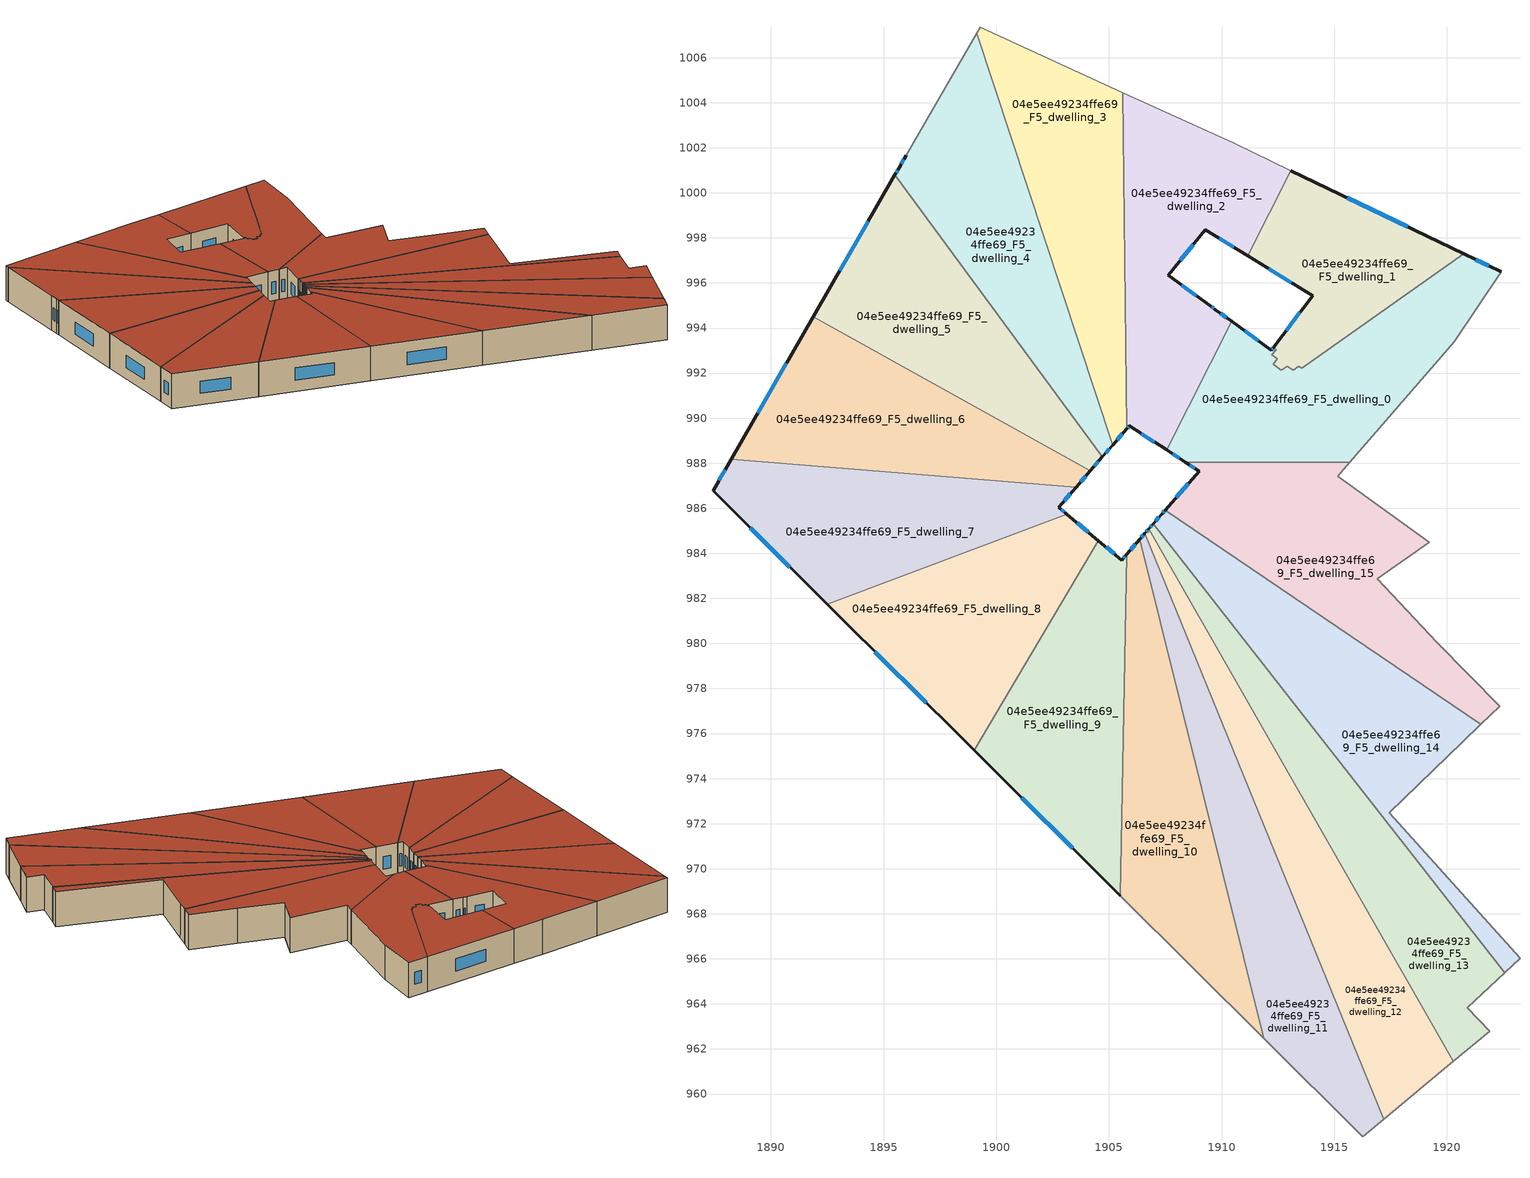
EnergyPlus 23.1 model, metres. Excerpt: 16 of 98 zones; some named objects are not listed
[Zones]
04e5ee49234ffe69_F5_dwelling_0
 floor to 04e5ee49234ffe69_F4_dwelling_0 (EU_floor_Construction): 1922.41,996.5 1920.34,993.38 1915.7,988.05 1908.4,988.05 1907.56,988.59 1910.46,994.29 1912.21,993.01 1912.3,993.13 1912.42,993.04 1912.24,992.8 1912.48,992.63 1912.3,992.39 1912.66,992.12 1912.92,992.31 1913.18,992.12 1913.44,992.3 1913.56,992.21 1920.75,997.3 z15
 wall outside (EU_wall_Construction): 1912.3,993.13 1912.21,993.01 1910.46,994.29 / 1922.41,996.5 1920.75,997.3 / 1907.56,988.59 1908.4,988.05 z15:18
 wall to 04e5ee49234ffe69_F5_dwelling_2 (EU_wall_Construction): 1910.46,994.29 1907.56,988.59 z15:18
 wall to 04e5ee49234ffe69_F5_dwelling_1 (EU_wall_Construction): 1920.75,997.3 1913.56,992.21 1913.44,992.3 1913.18,992.12 1912.92,992.31 1912.66,992.12 1912.3,992.39 1912.48,992.63 1912.24,992.8 1912.42,993.04 1912.3,993.13 z15:18
 wall adiabatic (EU_wall_Construction): 1915.7,988.05 1920.34,993.38 1922.41,996.5 z15:18
 wall to 04e5ee49234ffe69_F5_dwelling_15 (EU_wall_Construction): 1908.4,988.05 1915.7,988.05 z15:18
 window (EU_Window_Construction): 1911.64,993.43 1911.03,993.87 / 1912.27,993.09 1912.24,993.05 / 1921.87,996.76 1921.29,997.04 / 1907.83,988.41 1908.12,988.23 z15.98:17.02
 roof outside (EU_roof_Construction): 1920.34,993.38 1922.41,996.5 1920.75,997.3 1913.56,992.21 1913.44,992.3 1913.18,992.12 1912.92,992.31 1912.66,992.12 1912.3,992.39 1912.48,992.63 1912.24,992.8 1912.42,993.04 1912.3,993.13 1912.21,993.01 1910.46,994.29 1907.56,988.59 1908.4,988.05 1915.7,988.05 z18
04e5ee49234ffe69_F5_dwelling_1
 floor to 04e5ee49234ffe69_F4_dwelling_1 (EU_floor_Construction): 1920.75,997.3 1913.56,992.21 1913.44,992.3 1913.18,992.12 1912.92,992.31 1912.66,992.12 1912.3,992.39 1912.48,992.63 1912.24,992.8 1912.42,993.04 1912.3,993.13 1914.04,995.44 1911.16,997.21 1913.08,1000.99 z15
 wall outside (EU_wall_Construction): 1911.16,997.21 1914.04,995.44 1912.3,993.13 / 1920.75,997.3 1913.08,1000.99 z15:18
 wall to 04e5ee49234ffe69_F5_dwelling_2 (EU_wall_Construction): 1913.08,1000.99 1911.16,997.21 z15:18
 window (EU_Window_Construction): 1913.47,994.69 1912.87,993.88 / 1912.1,996.63 1913.1,996.02 / 1918.26,998.5 1915.57,999.79 z15.98:17.02
 roof outside (EU_roof_Construction): 1920.75,997.3 1913.08,1000.99 1911.16,997.21 1914.04,995.44 1912.3,993.13 1912.42,993.04 1912.24,992.8 1912.48,992.63 1912.3,992.39 1912.66,992.12 1912.92,992.31 1913.18,992.12 1913.44,992.3 1913.56,992.21 z18
04e5ee49234ffe69_F5_dwelling_10
 floor to 04e5ee49234ffe69_F4_dwelling_10 (EU_floor_Construction): 1906.37,984.62 1911.87,962.47 1905.51,968.8 1905.79,983.95 z15
 wall outside (EU_wall_Construction): 1906.37,984.62 1905.79,983.95 z15:18
 wall to 04e5ee49234ffe69_F5_dwelling_11 (EU_wall_Construction): 1911.87,962.47 1906.37,984.62 z15:18
 wall adiabatic (EU_wall_Construction): 1905.51,968.8 1911.87,962.47 z15:18
 wall to 04e5ee49234ffe69_F5_dwelling_9 (EU_wall_Construction): 1905.79,983.95 1905.51,968.8 z15:18
 window (EU_Window_Construction): 1906.18,984.4 1905.97,984.17 z15.98:17.02
 roof outside (EU_roof_Construction): 1911.87,962.47 1906.37,984.62 1905.79,983.95 1905.51,968.8 z18
04e5ee49234ffe69_F5_dwelling_11
 floor to 04e5ee49234ffe69_F4_dwelling_11 (EU_floor_Construction): 1906.6,984.88 1917.2,958.88 1916.26,958.1 1911.87,962.47 1906.37,984.62 z15
 wall outside (EU_wall_Construction): 1906.6,984.88 1906.37,984.62 z15:18
 wall to 04e5ee49234ffe69_F5_dwelling_12 (EU_wall_Construction): 1917.2,958.88 1906.6,984.88 z15:18
 wall adiabatic (EU_wall_Construction): 1911.87,962.47 1916.26,958.1 1917.2,958.88 z15:18
 window (EU_Window_Construction): 1906.52,984.8 1906.44,984.7 z15.98:17.02
 roof outside (EU_roof_Construction): 1917.2,958.88 1906.6,984.88 1906.37,984.62 1911.87,962.47 1916.26,958.1 z18
04e5ee49234ffe69_F5_dwelling_12
 floor to 04e5ee49234ffe69_F4_dwelling_12 (EU_floor_Construction): 1906.78,985.09 1920.29,961.44 1917.2,958.88 1906.6,984.88 z15
 wall outside (EU_wall_Construction): 1906.78,985.09 1906.6,984.88 z15:18
 wall to 04e5ee49234ffe69_F5_dwelling_13 (EU_wall_Construction): 1920.29,961.44 1906.78,985.09 z15:18
 wall adiabatic (EU_wall_Construction): 1917.2,958.88 1920.29,961.44 z15:18
 window (EU_Window_Construction): 1906.72,985.03 1906.66,984.95 z15.98:17.02
 roof outside (EU_roof_Construction): 1920.29,961.44 1906.78,985.09 1906.6,984.88 1917.2,958.88 z18
04e5ee49234ffe69_F5_dwelling_13
 floor to 04e5ee49234ffe69_F4_dwelling_13 (EU_floor_Construction): 1906.97,985.31 1922.58,965.39 1920.91,963.82 1921.9,962.78 1920.29,961.44 1906.78,985.09 z15
 wall outside (EU_wall_Construction): 1906.97,985.31 1906.78,985.09 z15:18
 wall adiabatic (EU_wall_Construction): 1920.29,961.44 1921.9,962.78 1920.91,963.82 1922.58,965.39 z15:18
 wall to 04e5ee49234ffe69_F5_dwelling_14 (EU_wall_Construction): 1922.58,965.39 1906.97,985.31 z15:18
 window (EU_Window_Construction): 1906.91,985.24 1906.84,985.16 z15.98:17.02
 roof outside (EU_roof_Construction): 1921.9,962.78 1920.91,963.82 1922.58,965.39 1906.97,985.31 1906.78,985.09 1920.29,961.44 z18
04e5ee49234ffe69_F5_dwelling_14
 floor to 04e5ee49234ffe69_F4_dwelling_14 (EU_floor_Construction): 1921.51,976.41 1920.7,975.64 1917.44,972.48 1923.25,966.02 1922.58,965.39 1906.97,985.31 1907.34,985.73 1907.5,985.92 z15
 wall outside (EU_wall_Construction): 1907.5,985.92 1907.34,985.73 1906.97,985.31 z15:18
 wall adiabatic (EU_wall_Construction): 1922.58,965.39 1923.25,966.02 1917.44,972.48 1920.7,975.64 1921.51,976.41 z15:18
 wall to 04e5ee49234ffe69_F5_dwelling_15 (EU_wall_Construction): 1921.51,976.41 1907.5,985.92 z15:18
 window (EU_Window_Construction): 1907.22,985.59 1907.09,985.44 / 1907.45,985.86 1907.39,985.79 z15.98:17.02
 roof outside (EU_roof_Construction): 1923.25,966.02 1917.44,972.48 1920.7,975.64 1921.51,976.41 1907.5,985.92 1907.34,985.73 1906.97,985.31 1922.58,965.39 z18
04e5ee49234ffe69_F5_dwelling_15
 floor to 04e5ee49234ffe69_F4_dwelling_15 (EU_floor_Construction): 1919.22,984.48 1916.91,982.86 1919.58,980.02 1922.35,977.21 1921.51,976.41 1907.5,985.92 1909.01,987.65 1908.4,988.05 1915.7,988.05 1915.15,987.41 z15
 wall outside (EU_wall_Construction): 1908.4,988.05 1909.01,987.65 1907.5,985.92 z15:18
 wall adiabatic (EU_wall_Construction): 1921.51,976.41 1922.35,977.21 1919.58,980.02 1916.91,982.86 1919.22,984.48 1915.15,987.41 1915.7,988.05 z15:18
 window (EU_Window_Construction): 1908.6,987.92 1908.81,987.78 / 1908.52,987.09 1907.99,986.48 z15.98:17.02
 roof outside (EU_roof_Construction): 1922.35,977.21 1919.58,980.02 1916.91,982.86 1919.22,984.48 1915.15,987.41 1915.7,988.05 1908.4,988.05 1909.01,987.65 1907.5,985.92 1921.51,976.41 z18
04e5ee49234ffe69_F5_dwelling_2
 floor to 04e5ee49234ffe69_F4_dwelling_2 (EU_floor_Construction): 1910.57,1002.19 1913.08,1000.99 1911.16,997.21 1909.28,998.36 1907.64,996.34 1909.49,994.99 1909.73,994.82 1910.46,994.29 1907.56,988.59 1905.91,989.66 1905.8,989.54 1905.63,1004.45 z15
 wall outside (EU_wall_Construction): 1905.8,989.54 1905.91,989.66 1907.56,988.59 / 1910.46,994.29 1909.73,994.82 1909.49,994.99 1907.64,996.34 1909.28,998.36 1911.16,997.21 z15:18
 wall to 04e5ee49234ffe69_F5_dwelling_3 (EU_wall_Construction): 1905.63,1004.45 1905.8,989.54 z15:18
 wall adiabatic (EU_wall_Construction): 1913.08,1000.99 1910.57,1002.19 1905.63,1004.45 z15:18
 window (EU_Window_Construction): 1905.84,989.58 1905.88,989.62 / 1909.89,997.99 1910.55,997.58 / 1908.17,997 1908.75,997.7 / 1908.89,995.43 1908.24,995.9 / 1909.65,994.88 1909.57,994.94 / 1910.22,994.46 1909.97,994.65 / 1906.45,989.31 1907.02,988.94 z15.98:17.02
 roof outside (EU_roof_Construction): 1907.56,988.59 1910.46,994.29 1909.73,994.82 1909.49,994.99 1907.64,996.34 1909.28,998.36 1911.16,997.21 1913.08,1000.99 1910.57,1002.19 1905.63,1004.45 1905.8,989.54 1905.91,989.66 z18
04e5ee49234ffe69_F5_dwelling_3
 floor to 04e5ee49234ffe69_F4_dwelling_3 (EU_floor_Construction): 1905.63,1004.45 1905.8,989.54 1905.16,988.8 1899.14,1007.08 1899.29,1007.35 z15
 wall outside (EU_wall_Construction): 1905.16,988.8 1905.8,989.54 z15:18
 wall to 04e5ee49234ffe69_F5_dwelling_4 (EU_wall_Construction): 1899.14,1007.08 1905.16,988.8 z15:18
 wall adiabatic (EU_wall_Construction): 1905.63,1004.45 1899.29,1007.35 1899.14,1007.08 z15:18
 window (EU_Window_Construction): 1905.37,989.04 1905.6,989.3 z15.98:17.02
 roof outside (EU_roof_Construction): 1905.16,988.8 1905.8,989.54 1905.63,1004.45 1899.29,1007.35 1899.14,1007.08 z18
04e5ee49234ffe69_F5_dwelling_4
 floor to 04e5ee49234ffe69_F4_dwelling_4 (EU_floor_Construction): 1899.14,1007.08 1905.16,988.8 1904.71,988.28 1895.51,1000.79 1896.01,1001.67 z15
 wall outside (EU_wall_Construction): 1904.71,988.28 1905.16,988.8 / 1896.01,1001.67 1895.69,1001.11 1895.51,1000.79 z15:18
 wall to 04e5ee49234ffe69_F5_dwelling_5 (EU_wall_Construction): 1895.51,1000.79 1904.71,988.28 z15:18
 wall adiabatic (EU_wall_Construction): 1899.14,1007.08 1896.01,1001.67 z15:18
 window (EU_Window_Construction): 1904.86,988.45 1905.02,988.63 / 1895.63,1001.01 1895.57,1000.9 / 1895.91,1001.49 1895.79,1001.29 z15.98:17.02
 roof outside (EU_roof_Construction): 1904.71,988.28 1905.16,988.8 1899.14,1007.08 1896.01,1001.67 1895.51,1000.79 z18
04e5ee49234ffe69_F5_dwelling_5
 floor to 04e5ee49234ffe69_F4_dwelling_5 (EU_floor_Construction): 1895.51,1000.79 1904.71,988.28 1904.18,987.67 1891.87,994.49 z15
 wall outside (EU_wall_Construction): 1904.18,987.67 1904.71,988.28 / 1895.51,1000.79 1891.87,994.49 z15:18
 wall to 04e5ee49234ffe69_F5_dwelling_6 (EU_wall_Construction): 1891.87,994.49 1904.18,987.67 z15:18
 window (EU_Window_Construction): 1904.35,987.87 1904.54,988.08 / 1894.33,998.74 1893.05,996.54 z15.98:17.02
 roof outside (EU_roof_Construction): 1904.18,987.67 1904.71,988.28 1895.51,1000.79 1891.87,994.49 z18
04e5ee49234ffe69_F5_dwelling_6
 floor to 04e5ee49234ffe69_F4_dwelling_6 (EU_floor_Construction): 1904.18,987.67 1903.54,986.93 1888.23,988.17 1891.87,994.49 z15
 wall outside (EU_wall_Construction): 1903.54,986.93 1904.18,987.67 / 1891.87,994.49 1888.23,988.17 z15:18
 wall to 04e5ee49234ffe69_F5_dwelling_7 (EU_wall_Construction): 1888.23,988.17 1903.54,986.93 z15:18
 window (EU_Window_Construction): 1903.75,987.17 1903.97,987.43 / 1890.69,992.43 1889.41,990.22 z15.98:17.02
 roof outside (EU_roof_Construction): 1903.54,986.93 1904.18,987.67 1891.87,994.49 1888.23,988.17 z18
04e5ee49234ffe69_F5_dwelling_7
 floor to 04e5ee49234ffe69_F4_dwelling_7 (EU_floor_Construction): 1903.54,986.93 1902.77,986.04 1903.14,985.74 1892.49,981.75 1887.43,986.78 1888.23,988.17 z15
 wall outside (EU_wall_Construction): 1903.14,985.74 1902.77,986.04 1903.54,986.93 / 1888.23,988.17 1887.43,986.78 1892.49,981.75 z15:18
 wall to 04e5ee49234ffe69_F5_dwelling_8 (EU_wall_Construction): 1892.49,981.75 1903.14,985.74 z15:18
 window (EU_Window_Construction): 1903.02,986.33 1903.29,986.64 / 1903.02,985.84 1902.89,985.94 / 1889.08,985.14 1890.85,983.38 / 1887.97,987.72 1887.69,987.23 z15.98:17.02
 roof outside (EU_roof_Construction): 1903.14,985.74 1902.77,986.04 1903.54,986.93 1888.23,988.17 1887.43,986.78 1892.49,981.75 z18
04e5ee49234ffe69_F5_dwelling_8
 floor to 04e5ee49234ffe69_F4_dwelling_8 (EU_floor_Construction): 1904.54,984.56 1899.02,975.26 1892.49,981.75 1903.14,985.74 z15
 wall outside (EU_wall_Construction): 1904.54,984.56 1903.14,985.74 / 1892.49,981.75 1899.02,975.26 z15:18
 wall to 04e5ee49234ffe69_F5_dwelling_9 (EU_wall_Construction): 1899.02,975.26 1904.54,984.56 z15:18
 window (EU_Window_Construction): 1904.08,984.94 1903.59,985.35 / 1894.61,979.64 1896.89,977.37 z15.98:17.02
 roof outside (EU_roof_Construction): 1899.02,975.26 1904.54,984.56 1903.14,985.74 1892.49,981.75 z18
04e5ee49234ffe69_F5_dwelling_9
 floor to 04e5ee49234ffe69_F4_dwelling_9 (EU_floor_Construction): 1905.79,983.95 1905.51,968.8 1899.02,975.26 1904.54,984.56 1905.57,983.7 z15
 wall outside (EU_wall_Construction): 1905.79,983.95 1905.57,983.7 1904.54,984.56 / 1899.02,975.26 1905.51,968.8 z15:18
 window (EU_Window_Construction): 1905.23,983.98 1904.87,984.28 / 1905.72,983.87 1905.64,983.78 / 1901.13,973.16 1903.4,970.9 z15.98:17.02
 roof outside (EU_roof_Construction): 1905.51,968.8 1905.79,983.95 1905.57,983.7 1904.54,984.56 1899.02,975.26 z18
[Building]
EU S2 Campaign: North Axis=0; Terrain=City; Solar Distribution=FullExterior
[Site:Location]
Bologna: Latitude=44.5; Longitude=11.25; Time Zone=1; Elevation=37
[SizingPeriod:WeatherFileDays]
AnnualSizingPeriod: Begin Month=1; Begin Day of Month=1; End Month=12; End Day of Month=31; Day of Week for Start Day=Monday; Use Weather File Daylight Saving Period=No; Use Weather File Rain and Snow Indicators=No
[MATERIAL]
EU_InternalMass_Material: Roughness=MediumRough; Thickness=0.1; Conductivity=1; Density=1800; Specific Heat=900; Thermal Absorptance=0.9; Solar Absorptance=0.7; Visible Absorptance=0.7
[MATERIAL:NOMASS] Roughness=MediumRough; Thermal Absorptance=0.9; Solar Absorptance=0.7; Visible Absorptance=0.7
Name | Thermal Resistance
EU_wall_NoMass | 0.905828
EU_roof_NoMass | 0.37593
EU_floor_NoMass | 0.67114
[WINDOWMATERIAL:SIMPLEGLAZINGSYSTEM]
EU_Window_SimpleGlazing: UFactor=4.52486; Solar Heat Gain Coefficient=0.85; Visible Transmittance=0.85
[CONSTRUCTION]
EU_wall_Construction: EU_wall_NoMass
EU_roof_Construction: EU_roof_NoMass
EU_floor_Construction: EU_floor_NoMass
EU_Window_Construction: EU_Window_SimpleGlazing
EU_InternalMass_Construction: EU_InternalMass_Material
[ZONE] Type=1; Multiplier=1; Ceiling Height=autocalculate; Floor Area=autocalculate; Part of Total Floor Area=Yes
Name | Volume
04e5ee49234ffe69_F5_dwelling_0 | 184.293
04e5ee49234ffe69_F5_dwelling_1 | 119.454
04e5ee49234ffe69_F5_dwelling_10 | 171.989
04e5ee49234ffe69_F5_dwelling_11 | 171.993
04e5ee49234ffe69_F5_dwelling_12 | 172.049
04e5ee49234ffe69_F5_dwelling_13 | 171.94
04e5ee49234ffe69_F5_dwelling_14 | 184.734
04e5ee49234ffe69_F5_dwelling_15 | 186.137
04e5ee49234ffe69_F5_dwelling_2 | 185.447
04e5ee49234ffe69_F5_dwelling_3 | 172.025
04e5ee49234ffe69_F5_dwelling_4 | 172.03
04e5ee49234ffe69_F5_dwelling_5 | 171.978
04e5ee49234ffe69_F5_dwelling_6 | 172.019
04e5ee49234ffe69_F5_dwelling_7 | 172.017
04e5ee49234ffe69_F5_dwelling_8 | 171.984
04e5ee49234ffe69_F5_dwelling_9 | 172.028
[INTERNALMASS] Construction=EU_InternalMass_Construction
Name | Zone or ZoneList | Surface Area
04e5ee49234ffe69_F5_dwelling_0_EU_InternalMass | 04e5ee49234ffe69_F5_dwelling_0 | 61.4302
04e5ee49234ffe69_F5_dwelling_1_EU_InternalMass | 04e5ee49234ffe69_F5_dwelling_1 | 39.817
04e5ee49234ffe69_F5_dwelling_2_EU_InternalMass | 04e5ee49234ffe69_F5_dwelling_2 | 61.8236
04e5ee49234ffe69_F5_dwelling_3_EU_InternalMass | 04e5ee49234ffe69_F5_dwelling_3 | 57.3421
04e5ee49234ffe69_F5_dwelling_4_EU_InternalMass | 04e5ee49234ffe69_F5_dwelling_4 | 57.3426
04e5ee49234ffe69_F5_dwelling_5_EU_InternalMass | 04e5ee49234ffe69_F5_dwelling_5 | 57.3261
04e5ee49234ffe69_F5_dwelling_6_EU_InternalMass | 04e5ee49234ffe69_F5_dwelling_6 | 57.3393
04e5ee49234ffe69_F5_dwelling_7_EU_InternalMass | 04e5ee49234ffe69_F5_dwelling_7 | 57.3388
04e5ee49234ffe69_F5_dwelling_8_EU_InternalMass | 04e5ee49234ffe69_F5_dwelling_8 | 57.3284
04e5ee49234ffe69_F5_dwelling_9_EU_InternalMass | 04e5ee49234ffe69_F5_dwelling_9 | 57.3436
04e5ee49234ffe69_F5_dwelling_10_EU_InternalMass | 04e5ee49234ffe69_F5_dwelling_10 | 57.3295
04e5ee49234ffe69_F5_dwelling_11_EU_InternalMass | 04e5ee49234ffe69_F5_dwelling_11 | 57.3306
04e5ee49234ffe69_F5_dwelling_12_EU_InternalMass | 04e5ee49234ffe69_F5_dwelling_12 | 57.3498
04e5ee49234ffe69_F5_dwelling_13_EU_InternalMass | 04e5ee49234ffe69_F5_dwelling_13 | 57.3151
04e5ee49234ffe69_F5_dwelling_14_EU_InternalMass | 04e5ee49234ffe69_F5_dwelling_14 | 61.583
04e5ee49234ffe69_F5_dwelling_15_EU_InternalMass | 04e5ee49234ffe69_F5_dwelling_15 | 62.0438
[OTHEREQUIPMENT] Fuel Type=Electricity; Design Level Calculation Method=Watts/Area; Power per Zone Floor Area=1; Fraction Latent=0; Fraction Radiant=0; Fraction Lost=0; Carbon Dioxide Generation Rate=0; EndUse Subcategory=EU_Step8_InternalGains
Name | Zone or ZoneList or Space or SpaceList | Schedule
EU_Step8_InternalGain_04e5ee49234ffe69_F5_dwelling_0_f000 | 04e5ee49234ffe69_F5_dwelling_0 | EU_Step8_GainSchedule_04e5ee49234ffe69_F5_dwelling_0_f000
EU_Step8_InternalGain_04e5ee49234ffe69_F5_dwelling_1_f000 | 04e5ee49234ffe69_F5_dwelling_1 | EU_Step8_GainSchedule_04e5ee49234ffe69_F5_dwelling_1_f000
EU_Step8_InternalGain_04e5ee49234ffe69_F5_dwelling_2_f000 | 04e5ee49234ffe69_F5_dwelling_2 | EU_Step8_GainSchedule_04e5ee49234ffe69_F5_dwelling_2_f000
EU_Step8_InternalGain_04e5ee49234ffe69_F5_dwelling_3_f000 | 04e5ee49234ffe69_F5_dwelling_3 | EU_Step8_GainSchedule_04e5ee49234ffe69_F5_dwelling_3_f000
EU_Step8_InternalGain_04e5ee49234ffe69_F5_dwelling_4_f000 | 04e5ee49234ffe69_F5_dwelling_4 | EU_Step8_GainSchedule_04e5ee49234ffe69_F5_dwelling_4_f000
EU_Step8_InternalGain_04e5ee49234ffe69_F5_dwelling_5_f000 | 04e5ee49234ffe69_F5_dwelling_5 | EU_Step8_GainSchedule_04e5ee49234ffe69_F5_dwelling_5_f000
EU_Step8_InternalGain_04e5ee49234ffe69_F5_dwelling_6_f000 | 04e5ee49234ffe69_F5_dwelling_6 | EU_Step8_GainSchedule_04e5ee49234ffe69_F5_dwelling_6_f000
EU_Step8_InternalGain_04e5ee49234ffe69_F5_dwelling_7_f000 | 04e5ee49234ffe69_F5_dwelling_7 | EU_Step8_GainSchedule_04e5ee49234ffe69_F5_dwelling_7_f000
EU_Step8_InternalGain_04e5ee49234ffe69_F5_dwelling_8_f000 | 04e5ee49234ffe69_F5_dwelling_8 | EU_Step8_GainSchedule_04e5ee49234ffe69_F5_dwelling_8_f000
EU_Step8_InternalGain_04e5ee49234ffe69_F5_dwelling_9_f000 | 04e5ee49234ffe69_F5_dwelling_9 | EU_Step8_GainSchedule_04e5ee49234ffe69_F5_dwelling_9_f000
EU_Step8_InternalGain_04e5ee49234ffe69_F5_dwelling_10_f000 | 04e5ee49234ffe69_F5_dwelling_10 | EU_Step8_GainSchedule_04e5ee49234ffe69_F5_dwelling_10_f000
EU_Step8_InternalGain_04e5ee49234ffe69_F5_dwelling_11_f000 | 04e5ee49234ffe69_F5_dwelling_11 | EU_Step8_GainSchedule_04e5ee49234ffe69_F5_dwelling_11_f000
EU_Step8_InternalGain_04e5ee49234ffe69_F5_dwelling_12_f000 | 04e5ee49234ffe69_F5_dwelling_12 | EU_Step8_GainSchedule_04e5ee49234ffe69_F5_dwelling_12_f000
EU_Step8_InternalGain_04e5ee49234ffe69_F5_dwelling_13_f000 | 04e5ee49234ffe69_F5_dwelling_13 | EU_Step8_GainSchedule_04e5ee49234ffe69_F5_dwelling_13_f000
EU_Step8_InternalGain_04e5ee49234ffe69_F5_dwelling_14_f000 | 04e5ee49234ffe69_F5_dwelling_14 | EU_Step8_GainSchedule_04e5ee49234ffe69_F5_dwelling_14_f000
EU_Step8_InternalGain_04e5ee49234ffe69_F5_dwelling_15_f000 | 04e5ee49234ffe69_F5_dwelling_15 | EU_Step8_GainSchedule_04e5ee49234ffe69_F5_dwelling_15_f000
[ZONEVENTILATION:DESIGNFLOWRATE] Schedule=EU_AlwaysOn; Design Flow Rate Calculation Method=AirChanges/Hour; Air Changes per Hour=0.73129; Ventilation Type=Natural; Fan Pressure Rise=0; Fan Total Efficiency=1; Constant Term Coefficient=1; Temperature Term Coefficient=0; Velocity Term Coefficient=0; Velocity Squared Term Coefficient=0; Minimum Indoor Temperature=-100; Maximum Indoor Temperature=100; Delta Temperature=-100; Minimum Outdoor Temperature=-100; Maximum Outdoor Temperature=100; Maximum Wind Speed=40
Name | Zone or ZoneList or Space or SpaceList
EU_ConstantAir_04e5ee49234ffe69_F5_dwelling_0 | 04e5ee49234ffe69_F5_dwelling_0
EU_ConstantAir_04e5ee49234ffe69_F5_dwelling_1 | 04e5ee49234ffe69_F5_dwelling_1
EU_ConstantAir_04e5ee49234ffe69_F5_dwelling_2 | 04e5ee49234ffe69_F5_dwelling_2
EU_ConstantAir_04e5ee49234ffe69_F5_dwelling_3 | 04e5ee49234ffe69_F5_dwelling_3
EU_ConstantAir_04e5ee49234ffe69_F5_dwelling_4 | 04e5ee49234ffe69_F5_dwelling_4
EU_ConstantAir_04e5ee49234ffe69_F5_dwelling_5 | 04e5ee49234ffe69_F5_dwelling_5
EU_ConstantAir_04e5ee49234ffe69_F5_dwelling_6 | 04e5ee49234ffe69_F5_dwelling_6
EU_ConstantAir_04e5ee49234ffe69_F5_dwelling_7 | 04e5ee49234ffe69_F5_dwelling_7
EU_ConstantAir_04e5ee49234ffe69_F5_dwelling_8 | 04e5ee49234ffe69_F5_dwelling_8
EU_ConstantAir_04e5ee49234ffe69_F5_dwelling_9 | 04e5ee49234ffe69_F5_dwelling_9
EU_ConstantAir_04e5ee49234ffe69_F5_dwelling_10 | 04e5ee49234ffe69_F5_dwelling_10
EU_ConstantAir_04e5ee49234ffe69_F5_dwelling_11 | 04e5ee49234ffe69_F5_dwelling_11
EU_ConstantAir_04e5ee49234ffe69_F5_dwelling_12 | 04e5ee49234ffe69_F5_dwelling_12
EU_ConstantAir_04e5ee49234ffe69_F5_dwelling_13 | 04e5ee49234ffe69_F5_dwelling_13
EU_ConstantAir_04e5ee49234ffe69_F5_dwelling_14 | 04e5ee49234ffe69_F5_dwelling_14
EU_ConstantAir_04e5ee49234ffe69_F5_dwelling_15 | 04e5ee49234ffe69_F5_dwelling_15
[HVACTEMPLATE:ZONE:IDEALLOADSAIRSYSTEM] System Availability Schedule=EU_AlwaysOn; Maximum Heating Supply Air Temperature=50; Minimum Cooling Supply Air Temperature=13; Maximum Heating Supply Air Humidity Ratio=0.0156; Minimum Cooling Supply Air Humidity Ratio=0.0077; Heating Limit=NoLimit; Cooling Limit=NoLimit; Heating Availability Schedule=EU_AlwaysOn; Cooling Availability Schedule=EU_CoolingOff; Dehumidification Control Type=ConstantSensibleHeatRatio; Cooling Sensible Heat Ratio=0.7; Dehumidification Setpoint=60; Humidification Control Type=None; Humidification Setpoint=30; Outdoor Air Method=None; Outdoor Air Flow Rate per Person=0.00944; Outdoor Air Flow Rate per Zone Floor Area=0; Outdoor Air Flow Rate per Zone=0; Demand Controlled Ventilation Type=None; Outdoor Air Economizer Type=NoEconomizer; Heat Recovery Type=None; Sensible Heat Recovery Effectiveness=0.7; Latent Heat Recovery Effectiveness=0.65
Name | Template Thermostat
04e5ee49234ffe69_F5_dwelling_0 | EU_HeatOnly_04e5ee49234ffe69_F5_dwelling_0
04e5ee49234ffe69_F5_dwelling_1 | EU_HeatOnly_04e5ee49234ffe69_F5_dwelling_1
04e5ee49234ffe69_F5_dwelling_2 | EU_HeatOnly_04e5ee49234ffe69_F5_dwelling_2
04e5ee49234ffe69_F5_dwelling_3 | EU_HeatOnly_04e5ee49234ffe69_F5_dwelling_3
04e5ee49234ffe69_F5_dwelling_4 | EU_HeatOnly_04e5ee49234ffe69_F5_dwelling_4
04e5ee49234ffe69_F5_dwelling_5 | EU_HeatOnly_04e5ee49234ffe69_F5_dwelling_5
04e5ee49234ffe69_F5_dwelling_6 | EU_HeatOnly_04e5ee49234ffe69_F5_dwelling_6
04e5ee49234ffe69_F5_dwelling_7 | EU_HeatOnly_04e5ee49234ffe69_F5_dwelling_7
04e5ee49234ffe69_F5_dwelling_8 | EU_HeatOnly_04e5ee49234ffe69_F5_dwelling_8
04e5ee49234ffe69_F5_dwelling_9 | EU_HeatOnly_04e5ee49234ffe69_F5_dwelling_9
04e5ee49234ffe69_F5_dwelling_10 | EU_HeatOnly_04e5ee49234ffe69_F5_dwelling_10
04e5ee49234ffe69_F5_dwelling_11 | EU_HeatOnly_04e5ee49234ffe69_F5_dwelling_11
04e5ee49234ffe69_F5_dwelling_12 | EU_HeatOnly_04e5ee49234ffe69_F5_dwelling_12
04e5ee49234ffe69_F5_dwelling_13 | EU_HeatOnly_04e5ee49234ffe69_F5_dwelling_13
04e5ee49234ffe69_F5_dwelling_14 | EU_HeatOnly_04e5ee49234ffe69_F5_dwelling_14
04e5ee49234ffe69_F5_dwelling_15 | EU_HeatOnly_04e5ee49234ffe69_F5_dwelling_15
[SIZING:ZONE] Zone Cooling Design Supply Air Temperature Input Method=SupplyAirTemperature; Zone Cooling Design Supply Air Temperature=13; Zone Heating Design Supply Air Temperature Input Method=SupplyAirTemperature; Zone Heating Design Supply Air Temperature=50; Zone Cooling Design Supply Air Humidity Ratio=0.008; Zone Heating Design Supply Air Humidity Ratio=0.008; Cooling Design Air Flow Method=DesignDay; Cooling Design Air Flow Rate=0; Cooling Minimum Air Flow per Zone Floor Area=0.000762; Cooling Minimum Air Flow=0; Cooling Minimum Air Flow Fraction=0.2; Heating Design Air Flow Method=DesignDay; Heating Design Air Flow Rate=0; Heating Maximum Air Flow per Zone Floor Area=0.002032; Heating Maximum Air Flow=0.141576; Heating Maximum Air Flow Fraction=0.3; Account for Dedicated Outdoor Air System=No; Dedicated Outdoor Air System Control Strategy=NeutralSupplyAir; Dedicated Outdoor Air Low Setpoint Temperature for Design=autosize; Dedicated Outdoor Air High Setpoint Temperature for Design=autosize; Zone Load Sizing Method=Sensible Load Only No Latent Load; Zone Latent Cooling Design Supply Air Humidity Ratio Input Method=HumidityRatioDifference; Zone Cooling Design Supply Air Humidity Ratio Difference=0.005; Zone Latent Heating Design Supply Air Humidity Ratio Input Method=HumidityRatioDifference; Zone Humidification Design Supply Air Humidity Ratio Difference=0.005
04e5ee49234ffe69_F5_dwelling_0; 04e5ee49234ffe69_F5_dwelling_1; 04e5ee49234ffe69_F5_dwelling_2; 04e5ee49234ffe69_F5_dwelling_3; 04e5ee49234ffe69_F5_dwelling_4; 04e5ee49234ffe69_F5_dwelling_5; 04e5ee49234ffe69_F5_dwelling_6; 04e5ee49234ffe69_F5_dwelling_7; 04e5ee49234ffe69_F5_dwelling_8; 04e5ee49234ffe69_F5_dwelling_9; 04e5ee49234ffe69_F5_dwelling_10; 04e5ee49234ffe69_F5_dwelling_11; 04e5ee49234ffe69_F5_dwelling_12; 04e5ee49234ffe69_F5_dwelling_13; 04e5ee49234ffe69_F5_dwelling_14; 04e5ee49234ffe69_F5_dwelling_15
[SCHEDULE:CONSTANT]
Name | Hourly Value
EU_AlwaysOn | 1
EU_CoolingOff | 0
[SCHEDULE:FILE] Column Number=1; Rows to Skip at Top=0; Number of Hours of Data=8760; Column Separator=Comma; Interpolate to Timestep=No; Minutes per Item=60; Adjust Schedule for Daylight Savings=Yes
Name | File
EU_Step8_GainSchedule_04e5ee49234ffe69_F5_dwelling_0_f000 | ../../schedules/04e5ee49234ffe69/04e5ee49234ffe69_F5_dwelling_0_f000_gain.csv
EU_Step8_GainSchedule_04e5ee49234ffe69_F5_dwelling_1_f000 | ../../schedules/04e5ee49234ffe69/04e5ee49234ffe69_F5_dwelling_1_f000_gain.csv
EU_Step8_GainSchedule_04e5ee49234ffe69_F5_dwelling_2_f000 | ../../schedules/04e5ee49234ffe69/04e5ee49234ffe69_F5_dwelling_2_f000_gain.csv
EU_Step8_GainSchedule_04e5ee49234ffe69_F5_dwelling_3_f000 | ../../schedules/04e5ee49234ffe69/04e5ee49234ffe69_F5_dwelling_3_f000_gain.csv
EU_Step8_GainSchedule_04e5ee49234ffe69_F5_dwelling_4_f000 | ../../schedules/04e5ee49234ffe69/04e5ee49234ffe69_F5_dwelling_4_f000_gain.csv
EU_Step8_GainSchedule_04e5ee49234ffe69_F5_dwelling_5_f000 | ../../schedules/04e5ee49234ffe69/04e5ee49234ffe69_F5_dwelling_5_f000_gain.csv
EU_Step8_GainSchedule_04e5ee49234ffe69_F5_dwelling_6_f000 | ../../schedules/04e5ee49234ffe69/04e5ee49234ffe69_F5_dwelling_6_f000_gain.csv
EU_Step8_GainSchedule_04e5ee49234ffe69_F5_dwelling_7_f000 | ../../schedules/04e5ee49234ffe69/04e5ee49234ffe69_F5_dwelling_7_f000_gain.csv
EU_Step8_GainSchedule_04e5ee49234ffe69_F5_dwelling_8_f000 | ../../schedules/04e5ee49234ffe69/04e5ee49234ffe69_F5_dwelling_8_f000_gain.csv
EU_Step8_GainSchedule_04e5ee49234ffe69_F5_dwelling_9_f000 | ../../schedules/04e5ee49234ffe69/04e5ee49234ffe69_F5_dwelling_9_f000_gain.csv
EU_Step8_GainSchedule_04e5ee49234ffe69_F5_dwelling_10_f000 | ../../schedules/04e5ee49234ffe69/04e5ee49234ffe69_F5_dwelling_10_f000_gain.csv
EU_Step8_GainSchedule_04e5ee49234ffe69_F5_dwelling_11_f000 | ../../schedules/04e5ee49234ffe69/04e5ee49234ffe69_F5_dwelling_11_f000_gain.csv
EU_Step8_GainSchedule_04e5ee49234ffe69_F5_dwelling_12_f000 | ../../schedules/04e5ee49234ffe69/04e5ee49234ffe69_F5_dwelling_12_f000_gain.csv
EU_Step8_GainSchedule_04e5ee49234ffe69_F5_dwelling_13_f000 | ../../schedules/04e5ee49234ffe69/04e5ee49234ffe69_F5_dwelling_13_f000_gain.csv
EU_Step8_GainSchedule_04e5ee49234ffe69_F5_dwelling_14_f000 | ../../schedules/04e5ee49234ffe69/04e5ee49234ffe69_F5_dwelling_14_f000_gain.csv
EU_Step8_GainSchedule_04e5ee49234ffe69_F5_dwelling_15_f000 | ../../schedules/04e5ee49234ffe69/04e5ee49234ffe69_F5_dwelling_15_f000_gain.csv
